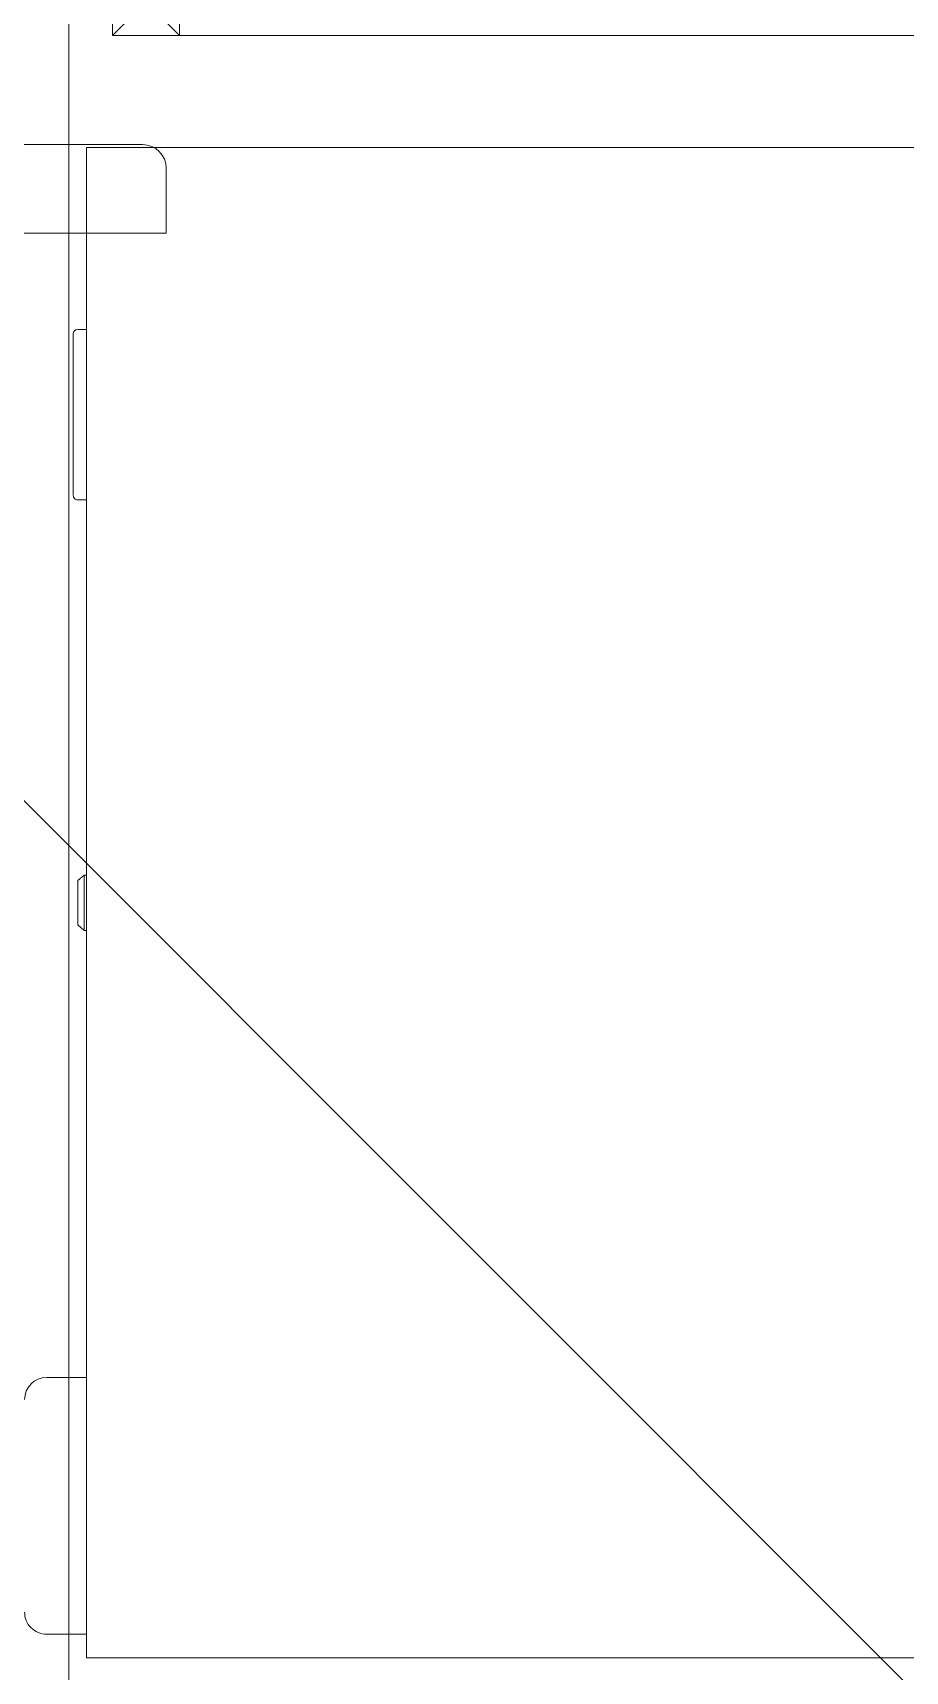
# Model space of a CAD drawing. Header units: millimetres. Extents: x -159872 to 386485, y -250577 to 158966.
# Drawn here: x 370199 to 370594, y 8811 to 9552 of the extents above; entities that cross this region are included whole.
import ezdxf

# ---------------------------------------------------------------- set-up
doc = ezdxf.new("R2010")
doc.units = ezdxf.units.MM
doc.linetypes.add('DGN Style 3', pattern=[0.293518, 0.209656, -0.083862])
doc.layers.add('LDS-equipment-kitchen equipment', color=3, linetype='Continuous', lineweight=13)

# ---------------------------------------------------------------- blocks, each defined once
blk = doc.blocks.new('Group-330')
at = {"layer": 'LDS-equipment-kitchen equipment', "linetype": 'Continuous'}
for p, q in [((308915.94, 45958.7), (309575.54, 45958.7)), ((310300.24, 45957.4), (309550.24, 45957.4)), ((309550.24, 45275), (309550.24, 45957.4)), ((309586.24, 45918.7), (309586.24, 45948)), ((309586.24, 45918.7), (308905.24, 45918.7)), ((309550.24, 45875.2), (309546.24, 45875.2)), ((309544.24, 45800.2), (309544.24, 45873.2)), ((309550.24, 45798.2), (309546.24, 45798.2)), ((309549.24, 45628.7), (309546.24, 45626.2)), ((309546.24, 45606.2), (309546.24, 45626.2)), ((309549.24, 45603.7), (309549.24, 45628.7)), ((309550.24, 45628.7), (309549.24, 45628.7)), ((309549.24, 45603.7), (309546.24, 45606.2)), ((309550.24, 45603.7), (309549.24, 45603.7)), ((309550.24, 45401.7), (309532.24, 45401.7)), ((309550.24, 45285.7), (309532.24, 45285.7)), ((310300.24, 45275), (309550.24, 45275))]:
    blk.add_line(p, q, dxfattribs=at)
for centre, radius, start, end in [((309575.54, 45948), 10.7, 360, 90), ((309546.24, 45873.2), 2, 90, 180), ((309546.24, 45800.2), 2, 180, 270.00001), ((309532.24, 45391.7), 10, 90, 180), ((309532.24, 45295.7), 10, 180, 270.00001)]:
    blk.add_arc(centre, radius, start, end, dxfattribs=at)
blk = doc.blocks.new('Group-333')
at = {"layer": 'LDS-equipment-kitchen equipment', "color": 7, "lineweight": 5}
for p, q in [((309562.01, 46007.94), (309592.2, 46038.13)), ((309562.01, 46038.13), (309592.2, 46007.94))]:
    blk.add_line(p, q, dxfattribs=at)
at = {"layer": 'LDS-equipment-kitchen equipment', "color": 7, "linetype": 'Continuous', "lineweight": 5, "flags": 128}
blk.add_lwpolyline([(310542.18, 46048.13), (309542.18, 46048.13), (309542.18, 44048.13), (310542.18, 44048.13), (310542.18, 46048.13)], dxfattribs=at)
at = {"layer": 'LDS-equipment-kitchen equipment', "color": 7, "lineweight": 5, "flags": 128}
for points in [[(309562.01, 46038.13), (309562.01, 46007.94), (309592.2, 46007.94), (309592.2, 46038.13), (309562.01, 46038.13), (309592.2, 46007.94)], [(309562.01, 46007.94), (309562.01, 46038.13), (309592.2, 46038.13), (309592.2, 46007.94), (309562.01, 46007.94), (309592.2, 46038.13)]]:
    blk.add_lwpolyline(points, dxfattribs=at)
at = {"layer": 'LDS-equipment-kitchen equipment', "color": 7, "linetype": 'DGN Style 3', "lineweight": 5, "flags": 128}
blk.add_lwpolyline([(309577.1, 46038.13), (310307.37, 46038.13), (310307.37, 46007.94), (309592.2, 46007.94), (309592.2, 46038.13)], dxfattribs=at)
blk = doc.blocks.new('Group-338')
at = {"layer": 'LDS-equipment-kitchen equipment'}
for name in ['Group-333', 'Group-330']:
    blk.add_blockref(name, (0, 0), dxfattribs=at)

msp = doc.modelspace()

# ---------------------------------------------------------------- linework, layer by layer
at = {"layer": 'LDS-equipment-kitchen equipment', "linetype": 'Continuous'}
msp.add_line((352600, 26800), (386484.54399, -7084.54399), dxfattribs=at)

# ---------------------------------------------------------------- block references
at = {"layer": 'LDS-equipment-kitchen equipment', "color": 7}
msp.add_blockref('Group-338', (60673.51323, -36457.51522), dxfattribs=at)

doc.saveas('drawing.dxf')
